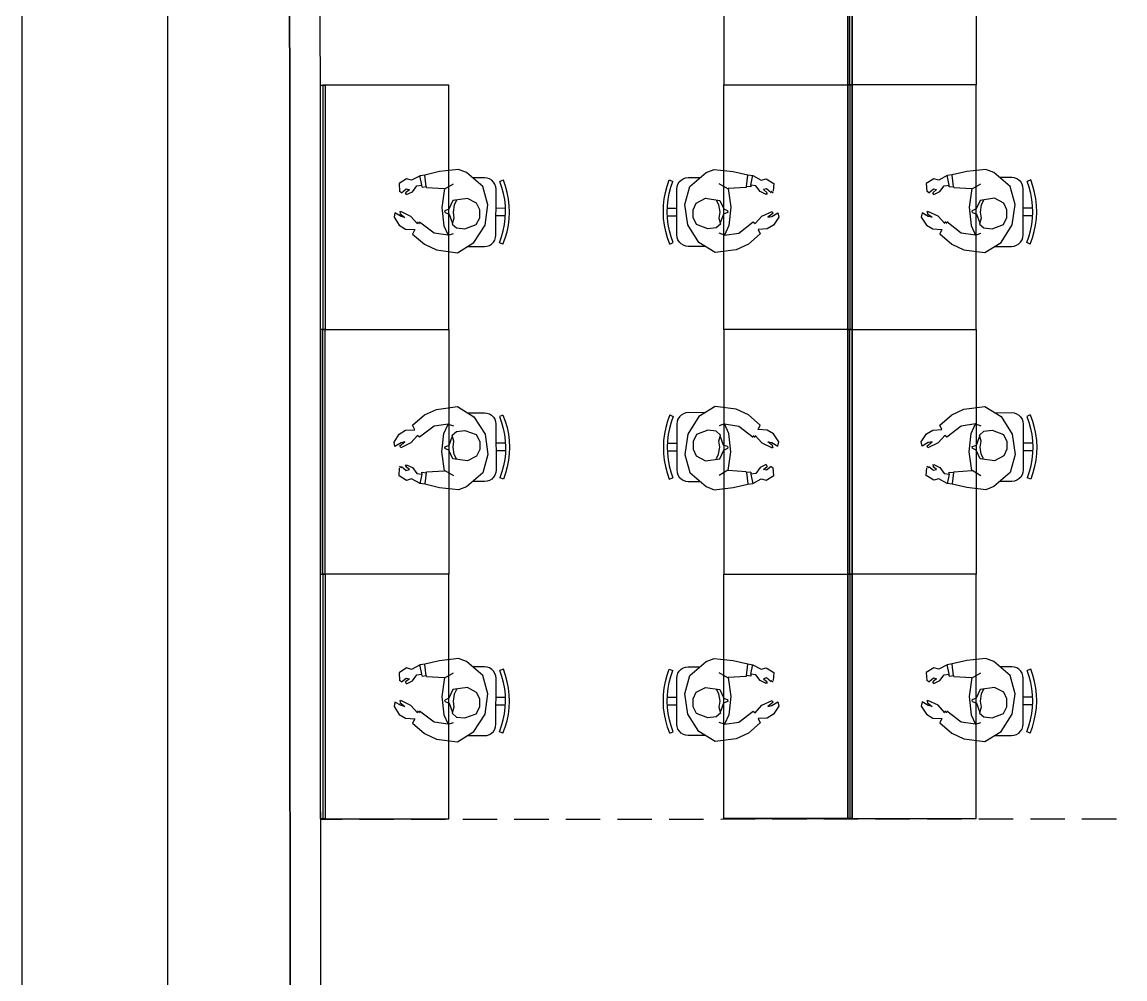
# Model space of a CAD drawing. Extents: x 0 to 23.4, y 0 to 16.5.
# Drawn here: x 0.188 to 2.081, y 8.191 to 9.835 of the extents above; entities that cross this region are included whole.
import ezdxf

# ---------------------------------------------------------------- set-up
doc = ezdxf.new("R2010")
doc.units = 0
doc.layers.get('0').update_dxf_attribs({"linetype": 'CONTINUOUS'})

msp = doc.modelspace()

# ---------------------------------------------------------------- linework, layer by layer
at = {"color": 0}
for points in [[(0.18755, 16.3479), (23.1772, 16.3479), (23.1772, 0.20622), (0.18755, 0.20622), (0.18755, 16.3479)], [(0.43766, 16.0978), (22.9271, 16.0978), (22.9271, 0.45627), (0.43766, 0.45627), (0.43766, 16.0978)], [(1.61263, 9.72657), (1.61263, 10.1465), (1.60476, 10.1465), (1.60476, 9.72657), (1.61263, 9.72657)], [(1.60476, 9.72657), (1.60476, 10.1465), (1.61263, 10.1465), (1.61263, 9.72657), (1.60476, 9.72657)], [(0.70763, 9.72635), (0.70763, 9.30643), (0.69976, 9.30643), (0.69976, 9.72635), (0.70763, 9.72635)], [(1.61263, 9.72657), (1.61263, 9.30664), (1.60476, 9.30664), (1.60476, 9.72657), (1.61263, 9.72657)], [(1.60476, 9.72657), (1.60476, 9.30664), (1.61263, 9.30664), (1.61263, 9.72657), (1.60476, 9.72657)], [(0.70763, 8.8865), (0.70763, 9.30643), (0.69976, 9.30643), (0.69976, 8.8865), (0.70763, 8.8865)], [(1.61263, 8.88672), (1.61263, 9.30664), (1.60476, 9.30664), (1.60476, 8.88672), (1.61263, 8.88672)], [(1.60476, 8.88672), (1.60476, 9.30664), (1.61263, 9.30664), (1.61263, 8.88672), (1.60476, 8.88672)], [(0.70763, 8.8865), (0.70763, 8.46658), (0.69976, 8.46658), (0.69976, 8.8865), (0.70763, 8.8865)], [(1.61263, 8.88672), (1.61263, 8.46674), (1.60476, 8.46674), (1.60476, 8.88672), (1.61263, 8.88672)], [(1.60476, 8.88672), (1.60476, 8.46674), (1.61263, 8.46674), (1.61263, 8.88672), (1.60476, 8.88672)]]:
    msp.add_lwpolyline(points, close=True, dxfattribs=at)
for points in [[(0.43766, 0.45627), (0.43766, 16.0978)], [(0.43766, 0.45627), (0.43766, 16.0978)], [(18.7535, 3.89535), (18.7494, 13.0786), (0.64551, 13.0708), (0.64947, 3.88758), (8.79889, 3.89106)], [(17.0065, 3.89464), (0.64947, 3.88758), (0.64551, 13.0708), (18.7494, 13.0786), (18.7535, 3.89535), (17.2431, 3.89469)], [(18.7013, 3.89535), (18.6972, 13.0263), (0.69781, 13.0186), (0.70171, 3.93983), (8.79883, 3.94336)], [(1.39214, 10.1465), (1.39214, 9.72657)], [(1.60867, 9.72657), (1.60867, 10.1465)], [(1.60867, 9.72657), (1.60867, 10.1465)], [(1.82519, 10.1465), (1.82519, 9.72657)], [(0.64806, 7.12337), (0.64692, 9.83453)], [(0.92019, 9.72635), (0.70372, 9.72635)], [(0.70372, 9.72635), (0.70372, 9.30643)], [(0.92019, 9.30643), (0.92019, 9.72635)], [(1.39214, 9.30664), (1.39214, 9.72657)], [(1.39214, 9.72657), (1.60867, 9.72657)], [(1.39214, 9.72657), (1.60867, 9.72657)], [(1.82519, 9.72657), (1.60867, 9.72657)], [(1.82519, 9.72657), (1.60867, 9.72657)], [(1.60867, 9.72657), (1.60867, 9.30664)], [(1.60867, 9.72657), (1.60867, 9.30664)], [(1.82519, 9.30664), (1.82519, 9.72657)], [(0.93685, 9.58143), (0.90419, 9.57781)], [(0.95052, 9.57617), (0.93685, 9.58143)], [(1.36187, 9.57633), (1.37549, 9.58165)], [(1.37549, 9.58165), (1.40821, 9.57801)], [(1.84185, 9.58165), (1.80919, 9.57801)], [(1.85553, 9.57633), (1.84185, 9.58165)], [(0.84771, 9.56537), (0.83469, 9.55718)], [(0.85617, 9.56287), (0.84771, 9.56537)], [(0.87071, 9.57069), (0.85617, 9.56287)], [(0.87386, 9.55453), (0.87033, 9.57129)], [(0.87896, 9.57194), (0.87071, 9.57069)], [(0.88118, 9.55176), (0.87885, 9.57146)], [(0.90419, 9.57781), (0.87896, 9.57194)], [(0.97841, 9.55219), (0.95052, 9.57617)], [(0.98145, 9.56722), (0.96083, 9.56728)], [(1.00108, 9.54753), (1.0006, 9.55186), (0.99919, 9.55604), (0.99685, 9.55979), (0.99371, 9.56293), (0.99002, 9.56526), (0.98584, 9.56674), (0.98145, 9.56722)], [(1.007, 9.45562), (1.01069, 9.46576), (1.01362, 9.47613), (1.01573, 9.48671), (1.01704, 9.4974), (1.01752, 9.50819), (1.0172, 9.51893), (1.01606, 9.52968), (1.01411, 9.54025), (1.01134, 9.55067), (1.00776, 9.56088)], [(1.01383, 9.56332), (1.00776, 9.56088)], [(1.01307, 9.45313), (1.01698, 9.46376), (1.02002, 9.47461), (1.02224, 9.48568), (1.0236, 9.49685), (1.02409, 9.50814), (1.02376, 9.51942), (1.02252, 9.53065), (1.02045, 9.54178), (1.01758, 9.55268), (1.01383, 9.56332)], [(1.29926, 9.45335), (1.29541, 9.46392), (1.29237, 9.47483), (1.29015, 9.48589), (1.28879, 9.49707), (1.2883, 9.50836), (1.28863, 9.51964), (1.28982, 9.53088), (1.29188, 9.54194), (1.29481, 9.55285), (1.2985, 9.56353)], [(1.30534, 9.45583), (1.30165, 9.46593), (1.29877, 9.47635), (1.29666, 9.48693), (1.29536, 9.49761), (1.29487, 9.50836), (1.29519, 9.51915), (1.29633, 9.52983), (1.29829, 9.54047), (1.30105, 9.55089), (1.30463, 9.56104)], [(1.2985, 9.56353), (1.30463, 9.56104)], [(1.31131, 9.54769), (1.31179, 9.55208), (1.31321, 9.55626), (1.31554, 9.56), (1.31868, 9.5631), (1.32237, 9.56549), (1.32655, 9.56694), (1.33095, 9.56743)], [(1.33095, 9.56743), (1.35156, 9.56749)], [(1.33398, 9.5524), (1.36187, 9.57633)], [(1.40821, 9.57801), (1.43343, 9.57215)], [(1.43115, 9.55197), (1.43354, 9.57167)], [(1.43343, 9.57215), (1.44168, 9.57086)], [(1.43847, 9.55474), (1.44206, 9.5715)], [(1.44168, 9.57086), (1.45622, 9.5631)], [(1.45622, 9.5631), (1.46468, 9.56554)], [(1.46468, 9.56554), (1.47771, 9.5574)], [(1.75271, 9.56554), (1.73969, 9.5574)], [(1.76118, 9.5631), (1.75271, 9.56554)], [(1.77572, 9.57086), (1.76118, 9.5631)], [(1.77886, 9.55474), (1.77528, 9.5715)], [(1.78396, 9.57215), (1.77572, 9.57086)], [(1.78618, 9.55197), (1.78386, 9.57167)], [(1.80919, 9.57801), (1.78396, 9.57215)], [(1.8834, 9.5524), (1.85553, 9.57633)], [(1.88644, 9.56743), (1.86583, 9.56749)], [(1.90608, 9.54769), (1.9056, 9.55208), (1.90414, 9.55626), (1.90181, 9.56), (1.89871, 9.5631), (1.89497, 9.56549), (1.89085, 9.56694), (1.88644, 9.56743)], [(1.912, 9.45583), (1.91569, 9.46593), (1.91863, 9.47635), (1.92074, 9.48693), (1.92204, 9.49761), (1.92253, 9.50836), (1.92219, 9.51915), (1.92106, 9.52983), (1.91906, 9.54047), (1.91629, 9.55089), (1.91276, 9.56104)], [(1.91883, 9.56353), (1.91276, 9.56104)], [(1.91808, 9.45335), (1.92193, 9.46392), (1.92503, 9.47483), (1.92719, 9.48589), (1.9286, 9.49707), (1.9291, 9.50836), (1.92871, 9.51964), (1.92751, 9.53088), (1.92546, 9.54194), (1.92258, 9.55285), (1.91883, 9.56353)], [(0.83469, 9.55718), (0.83529, 9.54378)], [(0.83898, 9.54135), (0.83529, 9.54378)], [(0.83898, 9.54135), (0.8469, 9.54801)], [(0.85243, 9.54671), (0.84586, 9.54135)], [(0.84733, 9.53836), (0.84586, 9.54135)], [(0.8469, 9.54801), (0.85243, 9.54671)], [(0.84733, 9.53836), (0.85802, 9.54335)], [(0.85802, 9.54335), (0.86513, 9.55339)], [(0.86513, 9.55339), (0.87386, 9.55453)], [(0.87419, 9.55126), (0.87386, 9.55453)], [(0.87419, 9.55126), (0.88184, 9.55219)], [(0.882, 9.55057), (0.88184, 9.55219)], [(0.882, 9.55057), (0.91287, 9.54872)], [(0.91287, 9.54872), (0.90804, 9.51639)], [(0.91325, 9.54813), (0.92811, 9.55681)], [(0.98714, 9.52094), (0.97841, 9.55219)], [(1.00092, 9.46875), (1.00108, 9.54753)], [(1.31147, 9.46897), (1.31131, 9.54769)], [(1.32525, 9.52115), (1.33398, 9.5524)], [(1.39914, 9.54829), (1.38428, 9.55701)], [(1.43039, 9.55072), (1.39953, 9.54893)], [(1.39953, 9.54893), (1.40429, 9.5166)], [(1.43039, 9.55236), (1.43056, 9.55072)], [(1.43821, 9.55149), (1.43056, 9.55236)], [(1.43821, 9.55474), (1.43847, 9.55149)], [(1.44726, 9.5536), (1.43847, 9.55474)], [(1.45437, 9.54351), (1.44726, 9.5536)], [(1.46506, 9.53857), (1.45437, 9.54351)], [(1.4655, 9.54824), (1.45996, 9.54693)], [(1.45996, 9.54693), (1.46647, 9.54156)], [(1.46506, 9.54156), (1.46647, 9.53857)], [(1.47342, 9.54156), (1.4655, 9.54824)], [(1.47342, 9.544), (1.47706, 9.54156)], [(1.47771, 9.5574), (1.47706, 9.544)], [(1.73969, 9.5574), (1.74029, 9.544)], [(1.74397, 9.54156), (1.74029, 9.544)], [(1.74397, 9.54156), (1.7519, 9.54824)], [(1.75743, 9.54693), (1.75088, 9.54156)], [(1.75233, 9.53857), (1.75088, 9.54156)], [(1.7519, 9.54824), (1.75743, 9.54693)], [(1.75233, 9.53857), (1.76303, 9.54351)], [(1.76303, 9.54351), (1.77012, 9.5536)], [(1.77012, 9.5536), (1.77886, 9.55474)], [(1.77919, 9.55149), (1.77886, 9.55474)], [(1.77919, 9.55149), (1.78683, 9.55236)], [(1.78694, 9.55072), (1.78683, 9.55236)], [(1.78694, 9.55072), (1.81787, 9.54893)], [(1.81787, 9.54893), (1.81304, 9.5166)], [(1.81825, 9.54829), (1.83306, 9.55701)], [(1.89214, 9.52115), (1.8834, 9.5524)], [(1.90593, 9.46897), (1.90608, 9.54769)], [(0.92714, 9.52815), (0.92036, 9.51351)], [(0.95199, 9.53174), (0.92714, 9.52815)], [(0.93311, 9.5281), (0.92909, 9.52051)], [(0.9675, 9.52344), (0.95199, 9.53174)], [(0.97314, 9.51204), (0.9675, 9.52344)], [(1.33925, 9.51221), (1.34489, 9.52365)], [(1.34489, 9.52365), (1.36041, 9.53196)], [(1.36041, 9.53196), (1.3852, 9.52838)], [(1.37929, 9.52832), (1.38325, 9.52072)], [(1.3852, 9.52838), (1.39204, 9.51372)], [(1.83214, 9.52838), (1.82536, 9.51372)], [(1.85699, 9.53196), (1.83214, 9.52838)], [(1.83811, 9.52832), (1.8341, 9.52072)], [(1.8725, 9.52365), (1.85699, 9.53196)], [(1.87815, 9.51221), (1.8725, 9.52365)], [(0.82731, 9.50689), (0.82612, 9.4994)], [(0.83811, 9.50065), (0.82731, 9.50689)], [(0.83746, 9.50592), (0.8361, 9.50933)], [(0.8361, 9.50592), (0.84467, 9.49914)], [(0.85514, 9.50097), (0.83746, 9.50933)], [(0.90804, 9.51639), (0.9114, 9.48481)], [(0.92036, 9.51351), (0.91336, 9.51031)], [(0.91374, 9.50749), (0.91336, 9.51031)], [(0.91374, 9.50749), (0.92074, 9.50483)], [(0.92074, 9.50483), (0.92584, 9.49056)], [(0.92909, 9.52051), (0.92735, 9.50819)], [(0.92735, 9.50819), (0.92871, 9.49799)], [(0.97314, 9.49858), (0.97314, 9.51204)], [(0.98226, 9.486), (0.98714, 9.52094)], [(1.01752, 9.51471), (1.00103, 9.51476)], [(1.29481, 9.51492), (1.31136, 9.51497)], [(1.33013, 9.48617), (1.32525, 9.52115)], [(1.33925, 9.49875), (1.33925, 9.51221)], [(1.38325, 9.52072), (1.38498, 9.50842)], [(1.38498, 9.50842), (1.38368, 9.49815)], [(1.39165, 9.50499), (1.38656, 9.49078)], [(1.39865, 9.50771), (1.39165, 9.50499)], [(1.39204, 9.51372), (1.39903, 9.51053)], [(1.39865, 9.51053), (1.39903, 9.50771)], [(1.40429, 9.5166), (1.40099, 9.48503)], [(1.45725, 9.50119), (1.47493, 9.5095)], [(1.47624, 9.50608), (1.46767, 9.49935)], [(1.47428, 9.50087), (1.48508, 9.50706)], [(1.47493, 9.5095), (1.47624, 9.50608)], [(1.48508, 9.50706), (1.48628, 9.49957)], [(1.73232, 9.50706), (1.73112, 9.49957)], [(1.74311, 9.50087), (1.73232, 9.50706)], [(1.7424, 9.50608), (1.7411, 9.5095)], [(1.7411, 9.50608), (1.74968, 9.49935)], [(1.76014, 9.50119), (1.7424, 9.5095)], [(1.81304, 9.5166), (1.8164, 9.48503)], [(1.82536, 9.51372), (1.81836, 9.51053)], [(1.81868, 9.50771), (1.81836, 9.51053)], [(1.81868, 9.50771), (1.82574, 9.50499)], [(1.82574, 9.50499), (1.83083, 9.49078)], [(1.8341, 9.52072), (1.83236, 9.50842)], [(1.83236, 9.50842), (1.83365, 9.49815)], [(1.8781, 9.49875), (1.87815, 9.51221)], [(1.88726, 9.48617), (1.89214, 9.52115)], [(1.92253, 9.51492), (1.90603, 9.51497)], [(0.82612, 9.4994), (0.83507, 9.48557)], [(0.83507, 9.48557), (0.84586, 9.47922)], [(0.84467, 9.49914), (0.83811, 9.50065)], [(0.86654, 9.48822), (0.85514, 9.50097)], [(0.8699, 9.48822), (0.86654, 9.49121)], [(0.89469, 9.47222), (0.8699, 9.49121)], [(0.9114, 9.48481), (0.91911, 9.46864)], [(0.92871, 9.49799), (0.926, 9.48757)], [(0.926, 9.48757), (0.93321, 9.48107)], [(0.94775, 9.47949), (0.96691, 9.48671)], [(0.96316, 9.456), (0.98226, 9.486)], [(0.96691, 9.48671), (0.97314, 9.49858)], [(1.01752, 9.50163), (1.00098, 9.50163)], [(1.29487, 9.50179), (1.31136, 9.50185)], [(1.34923, 9.45622), (1.33013, 9.48617)], [(1.34549, 9.48687), (1.33925, 9.49875)], [(1.36464, 9.47971), (1.34549, 9.48687)], [(1.38639, 9.48774), (1.37918, 9.48128)], [(1.38368, 9.49815), (1.38639, 9.48774)], [(1.40099, 9.48503), (1.39328, 9.46881)], [(1.41769, 9.47239), (1.44249, 9.49143)], [(1.44249, 9.49143), (1.44586, 9.48844)], [(1.44586, 9.48844), (1.45725, 9.50119)], [(1.47732, 9.48579), (1.46653, 9.47944)], [(1.46767, 9.49935), (1.47428, 9.50087)], [(1.48628, 9.49957), (1.47732, 9.48579)], [(1.73112, 9.49957), (1.74007, 9.48579)], [(1.74007, 9.48579), (1.75088, 9.47944)], [(1.74968, 9.49935), (1.74311, 9.50087)], [(1.77154, 9.48844), (1.76014, 9.50119)], [(1.77485, 9.48844), (1.77154, 9.49143)], [(1.79969, 9.47239), (1.77485, 9.49143)], [(1.8164, 9.48503), (1.82406, 9.46881)], [(1.83365, 9.49815), (1.831, 9.48774)], [(1.831, 9.48774), (1.83822, 9.48128)], [(1.85275, 9.47971), (1.8719, 9.48687)], [(1.86817, 9.45622), (1.88726, 9.48617)], [(1.8719, 9.48687), (1.8781, 9.49875)], [(1.92253, 9.50179), (1.90597, 9.50185)], [(0.84586, 9.47922), (0.8616, 9.47825)], [(0.8616, 9.47825), (0.85769, 9.47065)], [(0.85769, 9.47065), (0.8782, 9.45296)], [(0.91911, 9.46864), (0.89469, 9.47222)], [(0.91911, 9.46864), (0.92833, 9.47174)], [(0.93321, 9.48107), (0.94775, 9.47949)], [(0.98123, 9.44911), (0.98557, 9.4496), (0.98975, 9.45107), (0.99349, 9.4534), (0.99664, 9.45649), (0.99897, 9.46024), (1.00043, 9.46442), (1.00092, 9.46875)], [(1.33116, 9.44933), (1.32677, 9.44982), (1.32265, 9.45128), (1.3189, 9.45361), (1.31576, 9.45671), (1.31342, 9.46044), (1.31196, 9.46463), (1.31147, 9.46897)], [(1.37918, 9.48128), (1.36464, 9.47971)], [(1.39328, 9.46881), (1.38406, 9.47194)], [(1.39328, 9.46881), (1.41769, 9.47239)], [(1.45469, 9.47086), (1.43419, 9.45318)], [(1.46653, 9.47944), (1.45079, 9.47846)], [(1.45079, 9.47846), (1.45469, 9.47086)], [(1.75088, 9.47944), (1.76654, 9.47846)], [(1.76654, 9.47846), (1.76269, 9.47086)], [(1.76269, 9.47086), (1.78321, 9.45318)], [(1.82406, 9.46881), (1.79969, 9.47239)], [(1.82406, 9.46881), (1.83333, 9.47194)], [(1.83822, 9.48128), (1.85275, 9.47971)], [(1.88618, 9.44933), (1.89057, 9.44982), (1.89475, 9.45128), (1.89849, 9.45361), (1.90158, 9.45671), (1.90397, 9.46044), (1.90543, 9.46463), (1.90593, 9.46897)], [(0.8782, 9.45296), (0.89904, 9.44331)], [(0.93522, 9.43858), (0.96316, 9.456)], [(0.95226, 9.44922), (0.98123, 9.44911)], [(1.01307, 9.45313), (1.007, 9.45562)], [(1.29926, 9.45335), (1.30534, 9.45583)], [(1.36013, 9.44937), (1.33116, 9.44933)], [(1.37712, 9.43881), (1.34923, 9.45622)], [(1.43419, 9.45318), (1.41331, 9.44353)], [(1.78321, 9.45318), (1.80404, 9.44353)], [(1.84022, 9.43881), (1.86817, 9.45622)], [(1.85721, 9.44937), (1.88618, 9.44933)], [(1.91808, 9.45335), (1.912, 9.45583)], [(0.89904, 9.44331), (0.93522, 9.43858)], [(1.41331, 9.44353), (1.37712, 9.43881)], [(1.80404, 9.44353), (1.84022, 9.43881)], [(0.70372, 8.8865), (0.70372, 9.30643)], [(0.70372, 9.30643), (0.92019, 9.30643)], [(0.70763, 9.30643), (0.70372, 9.30643)], [(0.70372, 9.30643), (0.92019, 9.30643)], [(0.70763, 9.30643), (0.70372, 9.30643)], [(0.92019, 9.30643), (0.92019, 8.8865)], [(1.39214, 9.30664), (1.39214, 8.88672)], [(1.60867, 9.30664), (1.39214, 9.30664)], [(1.60867, 9.30664), (1.39214, 9.30664)], [(1.60476, 9.30664), (1.60867, 9.30664)], [(1.60476, 9.30664), (1.60867, 9.30664)], [(1.60867, 8.88672), (1.60867, 9.30664)], [(1.60867, 9.30664), (1.82519, 9.30664)], [(1.61263, 9.30664), (1.60867, 9.30664)], [(1.60867, 9.30664), (1.82519, 9.30664)], [(1.61263, 9.30664), (1.60867, 9.30664)], [(1.60867, 8.88672), (1.60867, 9.30664)], [(1.82519, 9.30664), (1.82519, 8.88672)], [(0.8782, 9.15989), (0.89904, 9.16954)], [(0.89904, 9.16954), (0.93522, 9.17426)], [(0.93522, 9.17426), (0.96316, 9.15679)], [(0.95226, 9.16363), (0.98123, 9.16368)], [(0.98123, 9.16368), (0.98557, 9.16319), (0.98975, 9.16178), (0.99349, 9.15944), (0.99664, 9.15631), (0.99897, 9.15261), (1.00043, 9.14844), (1.00092, 9.14404)], [(1.33116, 9.1639), (1.32677, 9.16342), (1.32265, 9.16194), (1.3189, 9.15961), (1.31576, 9.15653), (1.31342, 9.15278), (1.31196, 9.14865), (1.31147, 9.14426)], [(1.36013, 9.16385), (1.33116, 9.1639)], [(1.37712, 9.17443), (1.34923, 9.15701)], [(1.41331, 9.16976), (1.37712, 9.17443)], [(1.43419, 9.16004), (1.41331, 9.16976)], [(1.78321, 9.16004), (1.80404, 9.16976)], [(1.80404, 9.16976), (1.84022, 9.17443)], [(1.84022, 9.17443), (1.86817, 9.15701)], [(1.85721, 9.16385), (1.88618, 9.1639)], [(1.88618, 9.1639), (1.89057, 9.16342), (1.89475, 9.16194), (1.89849, 9.15961), (1.90158, 9.15653), (1.90397, 9.15278), (1.90543, 9.14865), (1.90593, 9.14426)], [(0.85769, 9.14219), (0.8782, 9.15989)], [(0.91911, 9.14421), (0.89469, 9.14063)], [(0.9114, 9.12804), (0.91911, 9.14421)], [(0.91911, 9.14421), (0.92833, 9.14106)], [(0.96316, 9.15679), (0.98226, 9.12685)], [(1.00092, 9.14404), (1.00108, 9.06532)], [(1.01307, 9.15967), (1.007, 9.15722)], [(1.007, 9.15722), (1.01069, 9.14708), (1.01362, 9.13672), (1.01573, 9.12614), (1.01704, 9.11546), (1.01752, 9.10465), (1.0172, 9.09392), (1.01606, 9.08317), (1.01411, 9.0726), (1.01134, 9.06218), (1.00776, 9.05197)], [(1.01307, 9.15967), (1.01698, 9.14908), (1.02002, 9.13824), (1.02224, 9.12717), (1.0236, 9.11594), (1.02409, 9.10465), (1.02376, 9.09343), (1.02252, 9.08219), (1.02045, 9.07107), (1.01758, 9.06017), (1.01383, 9.04953)], [(1.29926, 9.15989), (1.29541, 9.14931), (1.29237, 9.1384), (1.29015, 9.12733), (1.28879, 9.11615), (1.2883, 9.10488), (1.28863, 9.09358), (1.28982, 9.08236), (1.29188, 9.07129), (1.29481, 9.06039), (1.2985, 9.04969)], [(1.30534, 9.15739), (1.30165, 9.14729), (1.29877, 9.13687), (1.29666, 9.12636), (1.29536, 9.11561), (1.29487, 9.10488), (1.29519, 9.09407), (1.29633, 9.08339), (1.29829, 9.07275), (1.30105, 9.06233), (1.30463, 9.05219)], [(1.29926, 9.15989), (1.30534, 9.15739)], [(1.31147, 9.14426), (1.31131, 9.06554)], [(1.34923, 9.15701), (1.33013, 9.12706)], [(1.39328, 9.14442), (1.38406, 9.14128)], [(1.39328, 9.14442), (1.41769, 9.14085)], [(1.40099, 9.12819), (1.39328, 9.14442)], [(1.45469, 9.14242), (1.43419, 9.16004)], [(1.76269, 9.14242), (1.78321, 9.16004)], [(1.82406, 9.14442), (1.79969, 9.14085)], [(1.8164, 9.12819), (1.82406, 9.14442)], [(1.82406, 9.14442), (1.83333, 9.14128)], [(1.86817, 9.15701), (1.88726, 9.12706)], [(1.90593, 9.14426), (1.90608, 9.06554)], [(1.91808, 9.15989), (1.912, 9.15739)], [(1.912, 9.15739), (1.91569, 9.14729), (1.91863, 9.13687), (1.92074, 9.12636), (1.92204, 9.11561), (1.92253, 9.10488), (1.92219, 9.09407), (1.92106, 9.08339), (1.91906, 9.07275), (1.91629, 9.06233), (1.91276, 9.05219)], [(1.91808, 9.15989), (1.92193, 9.14931), (1.92503, 9.1384), (1.92719, 9.12733), (1.9286, 9.11615), (1.9291, 9.10488), (1.92871, 9.09358), (1.92751, 9.08236), (1.92546, 9.07129), (1.92258, 9.06039), (1.91883, 9.04969)], [(0.82612, 9.11344), (0.83507, 9.12722)], [(0.83507, 9.12722), (0.84586, 9.13362)], [(0.84586, 9.13362), (0.8616, 9.1346)], [(0.8616, 9.1346), (0.85769, 9.14219)], [(0.89469, 9.14063), (0.8699, 9.12164)], [(0.90804, 9.09646), (0.9114, 9.12804)], [(0.926, 9.12528), (0.93321, 9.13172)], [(0.92871, 9.11486), (0.926, 9.12528)], [(0.93321, 9.13172), (0.94775, 9.13336)], [(0.94775, 9.13336), (0.96691, 9.12614)], [(0.96691, 9.12614), (0.97314, 9.11426)], [(0.98226, 9.12685), (0.98714, 9.09185)], [(1.33013, 9.12706), (1.32525, 9.09207)], [(1.34549, 9.12636), (1.33925, 9.11447)], [(1.36464, 9.13357), (1.34549, 9.12636)], [(1.37918, 9.13194), (1.36464, 9.13357)], [(1.38639, 9.12549), (1.37918, 9.13194)], [(1.38368, 9.11507), (1.38639, 9.12549)], [(1.40429, 9.09668), (1.40099, 9.12819)], [(1.41769, 9.14085), (1.44249, 9.12185)], [(1.44249, 9.12478), (1.44586, 9.12185)], [(1.44586, 9.12478), (1.45725, 9.11208)], [(1.45079, 9.13476), (1.45469, 9.14242)], [(1.46653, 9.13385), (1.45079, 9.13476)], [(1.47732, 9.12744), (1.46653, 9.13385)], [(1.48628, 9.11367), (1.47732, 9.12744)], [(1.73112, 9.11367), (1.74007, 9.12744)], [(1.74007, 9.12744), (1.75088, 9.13385)], [(1.75088, 9.13385), (1.76654, 9.13476)], [(1.77154, 9.12478), (1.76014, 9.11208)], [(1.76654, 9.13476), (1.76269, 9.14242)], [(1.77485, 9.12185), (1.77154, 9.12478)], [(1.79969, 9.14085), (1.77485, 9.12185)], [(1.81304, 9.09668), (1.8164, 9.12819)], [(1.831, 9.12549), (1.83822, 9.13194)], [(1.83365, 9.11507), (1.831, 9.12549)], [(1.83822, 9.13194), (1.85275, 9.13357)], [(1.85275, 9.13357), (1.8719, 9.12636)], [(1.8719, 9.12636), (1.8781, 9.11447)], [(1.88726, 9.12706), (1.89214, 9.09207)], [(0.82731, 9.10596), (0.82612, 9.11344)], [(0.83811, 9.11219), (0.82731, 9.10596)], [(0.8361, 9.10693), (0.84467, 9.11367)], [(0.83746, 9.10351), (0.8361, 9.10693)], [(0.85514, 9.11187), (0.83746, 9.10351)], [(0.84467, 9.11367), (0.83811, 9.11219)], [(0.86654, 9.12457), (0.85514, 9.11187)], [(0.8699, 9.12164), (0.86654, 9.12457)], [(0.91374, 9.10536), (0.92074, 9.10801)], [(0.92074, 9.10801), (0.92584, 9.12224)], [(0.92735, 9.1046), (0.92871, 9.11486)], [(0.97314, 9.11426), (0.97314, 9.10081)], [(1.01752, 9.11122), (1.00098, 9.11122)], [(1.29487, 9.11143), (1.31136, 9.11139)], [(1.33925, 9.11447), (1.33925, 9.10101)], [(1.38498, 9.10482), (1.38368, 9.11507)], [(1.39165, 9.10824), (1.38656, 9.12244)], [(1.39865, 9.10558), (1.39165, 9.10824)], [(1.45725, 9.11208), (1.47493, 9.10374)], [(1.46767, 9.11387), (1.47428, 9.11236)], [(1.47624, 9.10715), (1.46767, 9.11387)], [(1.47428, 9.11236), (1.48508, 9.10618)], [(1.47493, 9.10715), (1.47624, 9.10374)], [(1.48508, 9.10618), (1.48628, 9.11367)], [(1.73232, 9.10618), (1.73112, 9.11367)], [(1.74311, 9.11236), (1.73232, 9.10618)], [(1.7411, 9.10715), (1.74968, 9.11387)], [(1.7424, 9.10374), (1.7411, 9.10715)], [(1.76014, 9.11208), (1.7424, 9.10374)], [(1.74968, 9.11387), (1.74311, 9.11236)], [(1.81868, 9.10558), (1.82574, 9.10824)], [(1.82574, 9.10824), (1.83083, 9.12244)], [(1.83236, 9.10482), (1.83365, 9.11507)], [(1.8781, 9.11447), (1.87815, 9.10101)], [(1.92253, 9.11143), (1.90597, 9.11139)], [(0.91287, 9.06413), (0.90804, 9.09646)], [(0.91374, 9.10249), (0.91336, 9.10536)], [(0.92036, 9.09928), (0.91336, 9.10249)], [(0.92714, 9.08469), (0.92036, 9.09928)], [(0.92909, 9.09229), (0.92735, 9.1046)], [(0.93311, 9.08475), (0.92909, 9.09229)], [(0.9675, 9.08942), (0.95199, 9.08111)], [(0.97314, 9.10081), (0.9675, 9.08942)], [(0.98714, 9.09185), (0.97841, 9.06065)], [(1.01752, 9.0981), (1.00103, 9.0981)], [(1.29481, 9.09831), (1.31136, 9.09825)], [(1.32525, 9.09207), (1.33398, 9.06088)], [(1.33925, 9.10101), (1.34489, 9.08963)], [(1.34489, 9.08963), (1.36041, 9.08128)], [(1.37929, 9.0849), (1.38325, 9.0925)], [(1.38325, 9.0925), (1.38498, 9.10482)], [(1.3852, 9.08485), (1.39204, 9.0995)], [(1.39204, 9.0995), (1.39903, 9.10271)], [(1.39865, 9.10558), (1.39903, 9.10271)], [(1.39953, 9.06429), (1.40429, 9.09668)], [(1.81787, 9.06429), (1.81304, 9.09668)], [(1.81868, 9.10271), (1.81836, 9.10558)], [(1.82536, 9.0995), (1.81836, 9.10271)], [(1.83214, 9.08485), (1.82536, 9.0995)], [(1.8341, 9.0925), (1.83236, 9.10482)], [(1.83811, 9.0849), (1.8341, 9.0925)], [(1.8725, 9.08963), (1.85699, 9.08128)], [(1.87815, 9.10101), (1.8725, 9.08963)], [(1.89214, 9.09207), (1.8834, 9.06088)], [(1.92253, 9.09831), (1.90603, 9.09825)], [(0.83469, 9.05561), (0.83529, 9.06907)], [(0.83898, 9.06907), (0.83529, 9.0715)], [(0.83898, 9.0715), (0.8469, 9.06483)], [(0.84733, 9.0715), (0.84586, 9.07449)], [(0.85243, 9.06608), (0.84586, 9.0715)], [(0.84733, 9.07449), (0.85802, 9.0695)], [(0.85802, 9.0695), (0.86513, 9.05946)], [(0.95199, 9.08111), (0.92714, 9.08469)], [(1.36041, 9.08128), (1.3852, 9.08485)], [(1.45437, 9.06972), (1.44726, 9.05968)], [(1.46506, 9.07465), (1.45437, 9.06972)], [(1.45996, 9.06629), (1.46647, 9.07167)], [(1.46506, 9.07465), (1.46647, 9.07167)], [(1.47342, 9.07167), (1.4655, 9.065)], [(1.47342, 9.07167), (1.47706, 9.06922)], [(1.47771, 9.05583), (1.47706, 9.06922)], [(1.73969, 9.05583), (1.74029, 9.06922)], [(1.74397, 9.06922), (1.74029, 9.07167)], [(1.74397, 9.07167), (1.7519, 9.065)], [(1.75233, 9.07167), (1.75088, 9.07465)], [(1.75743, 9.06629), (1.75088, 9.07167)], [(1.75233, 9.07465), (1.76303, 9.06972)], [(1.76303, 9.06972), (1.77012, 9.05968)], [(1.85699, 9.08128), (1.83214, 9.08485)], [(0.84771, 9.04747), (0.83469, 9.05561)], [(0.8469, 9.06483), (0.85243, 9.06608)], [(0.85617, 9.04997), (0.84771, 9.04747)], [(0.87071, 9.04215), (0.85617, 9.04997)], [(0.86513, 9.05946), (0.87386, 9.05826)], [(0.87386, 9.05826), (0.87033, 9.04156)], [(0.87419, 9.05826), (0.87386, 9.06158)], [(0.87419, 9.06158), (0.88184, 9.06065)], [(0.88118, 9.06104), (0.87885, 9.04139)], [(0.882, 9.06065), (0.88184, 9.06228)], [(0.882, 9.06228), (0.91287, 9.06413)], [(0.91325, 9.06472), (0.92811, 9.05604)], [(0.97841, 9.06065), (0.95052, 9.03668)], [(1.00108, 9.06532), (1.0006, 9.06093), (0.99919, 9.05681), (0.99685, 9.05306), (0.99371, 9.04992), (0.99002, 9.04758), (0.98584, 9.04611), (0.98145, 9.04557)], [(1.01383, 9.04953), (1.00776, 9.05197)], [(1.2985, 9.04969), (1.30463, 9.05219)], [(1.31131, 9.06554), (1.31179, 9.06114), (1.31321, 9.05697), (1.31554, 9.05322), (1.31868, 9.05013), (1.32237, 9.04775), (1.32655, 9.04628), (1.33095, 9.04579)], [(1.33398, 9.06088), (1.36187, 9.03689)], [(1.39914, 9.06494), (1.38428, 9.05621)], [(1.43039, 9.0625), (1.39953, 9.06429)], [(1.43039, 9.0625), (1.43056, 9.06088)], [(1.43821, 9.06174), (1.43056, 9.06088)], [(1.43115, 9.06125), (1.43354, 9.04161)], [(1.43821, 9.06174), (1.43847, 9.05849)], [(1.44726, 9.05968), (1.43847, 9.05849)], [(1.43847, 9.05849), (1.44206, 9.04172)], [(1.44168, 9.04238), (1.45622, 9.05018)], [(1.45622, 9.05018), (1.46468, 9.04769)], [(1.4655, 9.065), (1.45996, 9.06629)], [(1.46468, 9.04769), (1.47771, 9.05583)], [(1.75271, 9.04769), (1.73969, 9.05583)], [(1.7519, 9.065), (1.75743, 9.06629)], [(1.76118, 9.05018), (1.75271, 9.04769)], [(1.77572, 9.04238), (1.76118, 9.05018)], [(1.77012, 9.05968), (1.77886, 9.05849)], [(1.77886, 9.05849), (1.77528, 9.04172)], [(1.77919, 9.05849), (1.77886, 9.06174)], [(1.77919, 9.06174), (1.78683, 9.06088)], [(1.78618, 9.06125), (1.78386, 9.04161)], [(1.78694, 9.06088), (1.78683, 9.0625)], [(1.78694, 9.0625), (1.81787, 9.06429)], [(1.81825, 9.06494), (1.83306, 9.05621)], [(1.8834, 9.06088), (1.85553, 9.03689)], [(1.90608, 9.06554), (1.9056, 9.06114), (1.90414, 9.05697), (1.90181, 9.05322), (1.89871, 9.05013), (1.89497, 9.04775), (1.89085, 9.04628), (1.88644, 9.04579)], [(1.91883, 9.04969), (1.91276, 9.05219)], [(0.87896, 9.0409), (0.87071, 9.04215)], [(0.90419, 9.035), (0.87896, 9.0409)], [(0.93685, 9.03142), (0.90419, 9.035)], [(0.95052, 9.03668), (0.93685, 9.03142)], [(0.98145, 9.04557), (0.96083, 9.04557)], [(1.33095, 9.04579), (1.35156, 9.04574)], [(1.36187, 9.03689), (1.37549, 9.03162)], [(1.37549, 9.03162), (1.40821, 9.03521)], [(1.40821, 9.03521), (1.43343, 9.04107)], [(1.43343, 9.04107), (1.44168, 9.04238)], [(1.78396, 9.04107), (1.77572, 9.04238)], [(1.80919, 9.03521), (1.78396, 9.04107)], [(1.84185, 9.03162), (1.80919, 9.03521)], [(1.85553, 9.03689), (1.84185, 9.03162)], [(1.88644, 9.04579), (1.86583, 9.04574)], [(0.92019, 8.8865), (0.70372, 8.8865)], [(0.92019, 8.8865), (0.70372, 8.8865)], [(0.70372, 8.8865), (0.70372, 8.46658)], [(0.92019, 8.46658), (0.92019, 8.8865)], [(1.39214, 8.88672), (1.60867, 8.88672)], [(1.39214, 8.46674), (1.39214, 8.88672)], [(1.39214, 8.88672), (1.60867, 8.88672)], [(1.82519, 8.88672), (1.60867, 8.88672)], [(1.82519, 8.88672), (1.60867, 8.88672)], [(1.60867, 8.88672), (1.60867, 8.46674)], [(1.60867, 8.88672), (1.60867, 8.46674)], [(1.82519, 8.46674), (1.82519, 8.88672)], [(0.87071, 8.73085), (0.85617, 8.72304)], [(0.87386, 8.71468), (0.87033, 8.73144)], [(0.87896, 8.7321), (0.87071, 8.73085)], [(0.88118, 8.71192), (0.87885, 8.73161)], [(0.90419, 8.73796), (0.87896, 8.7321)], [(0.93685, 8.7416), (0.90419, 8.73796)], [(0.95052, 8.73633), (0.93685, 8.7416)], [(0.97841, 8.71235), (0.95052, 8.73633)], [(0.98145, 8.72737), (0.96083, 8.72743)], [(1.00108, 8.70768), (1.0006, 8.71203), (0.99919, 8.71619), (0.99685, 8.71994), (0.99371, 8.7231), (0.99002, 8.72542), (0.98584, 8.72689), (0.98145, 8.72737)], [(1.31131, 8.70785), (1.31179, 8.71224), (1.31321, 8.71642), (1.31554, 8.72017), (1.31868, 8.72325), (1.32237, 8.72564), (1.32655, 8.72711), (1.33095, 8.7276)], [(1.33095, 8.7276), (1.35156, 8.72765)], [(1.33398, 8.71257), (1.36187, 8.73649)], [(1.36187, 8.73649), (1.37549, 8.74175)], [(1.37549, 8.74175), (1.40821, 8.73817)], [(1.40821, 8.73817), (1.43343, 8.73232)], [(1.43115, 8.71213), (1.43354, 8.73182)], [(1.43343, 8.73232), (1.44168, 8.73101)], [(1.43847, 8.7149), (1.44206, 8.73167)], [(1.44168, 8.73101), (1.45622, 8.72325)], [(1.77572, 8.73101), (1.76118, 8.72325)], [(1.77886, 8.7149), (1.77528, 8.73167)], [(1.78396, 8.73232), (1.77572, 8.73101)], [(1.78618, 8.71213), (1.78386, 8.73182)], [(1.80919, 8.73817), (1.78396, 8.73232)], [(1.84185, 8.74175), (1.80919, 8.73817)], [(1.85553, 8.73649), (1.84185, 8.74175)], [(1.8834, 8.71257), (1.85553, 8.73649)], [(1.88644, 8.7276), (1.86583, 8.72765)], [(1.90608, 8.70785), (1.9056, 8.71224), (1.90414, 8.71642), (1.90181, 8.72017), (1.89871, 8.72325), (1.89497, 8.72564), (1.89085, 8.72711), (1.88644, 8.7276)], [(0.84771, 8.72547), (0.83469, 8.71733)], [(0.83469, 8.71733), (0.83529, 8.70394)], [(0.83898, 8.7015), (0.8469, 8.70817)], [(0.8469, 8.70817), (0.85243, 8.70688)], [(0.85617, 8.72304), (0.84771, 8.72547)], [(0.85802, 8.70344), (0.86513, 8.71354)], [(0.86513, 8.71354), (0.87386, 8.71468)], [(0.87419, 8.71143), (0.87386, 8.71468)], [(0.87419, 8.71143), (0.88184, 8.71235)], [(0.882, 8.71072), (0.88184, 8.71235)], [(0.882, 8.71072), (0.91287, 8.70888)], [(0.91287, 8.70888), (0.90804, 8.67654)], [(0.91325, 8.70828), (0.92811, 8.71696)], [(0.98714, 8.6811), (0.97841, 8.71235)], [(1.007, 8.61578), (1.01069, 8.62592), (1.01362, 8.63629), (1.01573, 8.64686), (1.01704, 8.65756), (1.01752, 8.66829), (1.0172, 8.6791), (1.01606, 8.68983), (1.01411, 8.70042), (1.01134, 8.71083), (1.00776, 8.72103)], [(1.01383, 8.72347), (1.00776, 8.72103)], [(1.01307, 8.61328), (1.01698, 8.62392), (1.02002, 8.63476), (1.02224, 8.64583), (1.0236, 8.65701), (1.02409, 8.66829), (1.02376, 8.67958), (1.02252, 8.69081), (1.02045, 8.70187), (1.01758, 8.71278), (1.01383, 8.72347)], [(1.29926, 8.6135), (1.29541, 8.62408), (1.29237, 8.63499), (1.29015, 8.64606), (1.28879, 8.65722), (1.2883, 8.66851), (1.28863, 8.67979), (1.28982, 8.69103), (1.29188, 8.7021), (1.29481, 8.713), (1.2985, 8.72368)], [(1.30534, 8.616), (1.30165, 8.62608), (1.29877, 8.6365), (1.29666, 8.64703), (1.29536, 8.65776), (1.29487, 8.66851), (1.29519, 8.67931), (1.29633, 8.69), (1.29829, 8.70063), (1.30105, 8.71104), (1.30463, 8.72119)], [(1.2985, 8.72368), (1.30463, 8.72119)], [(1.32525, 8.68132), (1.33398, 8.71257)], [(1.39914, 8.70844), (1.38428, 8.71718)], [(1.43039, 8.71089), (1.39953, 8.7091)], [(1.39953, 8.7091), (1.40429, 8.67676)], [(1.43039, 8.71251), (1.43056, 8.71089)], [(1.43821, 8.71164), (1.43056, 8.71251)], [(1.43821, 8.7149), (1.43847, 8.71164)], [(1.44726, 8.71371), (1.43847, 8.7149)], [(1.45437, 8.70367), (1.44726, 8.71371)], [(1.45622, 8.72325), (1.46468, 8.72569)], [(1.4655, 8.70839), (1.45996, 8.70708)], [(1.46468, 8.72569), (1.47771, 8.71756)], [(1.47342, 8.70171), (1.4655, 8.70839)], [(1.47771, 8.71756), (1.47706, 8.70415)], [(1.75271, 8.72569), (1.73969, 8.71756)], [(1.73969, 8.71756), (1.74029, 8.70415)], [(1.74397, 8.70171), (1.7519, 8.70839)], [(1.7519, 8.70839), (1.75743, 8.70708)], [(1.76118, 8.72325), (1.75271, 8.72569)], [(1.76303, 8.70367), (1.77012, 8.71371)], [(1.77012, 8.71371), (1.77886, 8.7149)], [(1.77919, 8.71164), (1.77886, 8.7149)], [(1.77919, 8.71164), (1.78683, 8.71251)], [(1.78694, 8.71089), (1.78683, 8.71251)], [(1.78694, 8.71089), (1.81787, 8.7091)], [(1.81787, 8.7091), (1.81304, 8.67676)], [(1.81825, 8.70844), (1.83306, 8.71718)], [(1.89214, 8.68132), (1.8834, 8.71257)], [(1.912, 8.616), (1.91569, 8.62608), (1.91863, 8.6365), (1.92074, 8.64703), (1.92204, 8.65776), (1.92253, 8.66851), (1.92219, 8.67931), (1.92106, 8.69), (1.91906, 8.70063), (1.91629, 8.71104), (1.91276, 8.72119)], [(1.91883, 8.72368), (1.91276, 8.72119)], [(1.91808, 8.6135), (1.92193, 8.62408), (1.92503, 8.63499), (1.92719, 8.64606), (1.9286, 8.65722), (1.9291, 8.66851), (1.92871, 8.67979), (1.92751, 8.69103), (1.92546, 8.7021), (1.92258, 8.713), (1.91883, 8.72368)], [(0.83898, 8.7015), (0.83529, 8.70394)], [(0.85243, 8.70688), (0.84586, 8.7015)], [(0.84733, 8.69851), (0.84586, 8.7015)], [(0.84733, 8.69851), (0.85802, 8.70344)], [(0.95199, 8.69189), (0.92714, 8.68832)], [(0.9675, 8.6836), (0.95199, 8.69189)], [(1.00092, 8.6289), (1.00108, 8.70768)], [(1.31147, 8.62913), (1.31131, 8.70785)], [(1.34489, 8.68375), (1.36041, 8.69211)], [(1.36041, 8.69211), (1.3852, 8.68853)], [(1.46506, 8.69874), (1.45437, 8.70367)], [(1.45996, 8.70708), (1.46647, 8.70171)], [(1.46506, 8.70171), (1.46647, 8.69874)], [(1.47342, 8.70415), (1.47706, 8.70171)], [(1.74397, 8.70171), (1.74029, 8.70415)], [(1.75743, 8.70708), (1.75088, 8.70171)], [(1.75233, 8.69874), (1.75088, 8.70171)], [(1.75233, 8.69874), (1.76303, 8.70367)], [(1.85699, 8.69211), (1.83214, 8.68853)], [(1.8725, 8.68375), (1.85699, 8.69211)], [(1.90593, 8.62913), (1.90608, 8.70785)], [(0.90804, 8.67654), (0.9114, 8.64497)], [(0.92036, 8.67367), (0.91336, 8.67046)], [(0.91374, 8.66764), (0.91336, 8.67046)], [(0.92714, 8.68832), (0.92036, 8.67367)], [(0.92909, 8.68067), (0.92735, 8.66835)], [(0.93311, 8.68826), (0.92909, 8.68067)], [(0.97314, 8.67219), (0.9675, 8.6836)], [(0.97314, 8.65875), (0.97314, 8.67219)], [(0.98226, 8.64615), (0.98714, 8.6811)], [(1.01752, 8.67486), (1.00103, 8.67492)], [(1.29481, 8.67507), (1.31136, 8.67513)], [(1.33013, 8.64632), (1.32525, 8.68132)], [(1.33925, 8.67236), (1.34489, 8.68375)], [(1.33925, 8.6589), (1.33925, 8.67236)], [(1.37929, 8.68847), (1.38325, 8.68088)], [(1.38325, 8.68088), (1.38498, 8.66857)], [(1.3852, 8.68853), (1.39204, 8.67389)], [(1.39204, 8.67389), (1.39903, 8.67068)], [(1.39865, 8.67068), (1.39903, 8.66786)], [(1.40429, 8.67676), (1.40099, 8.64518)], [(1.81304, 8.67676), (1.8164, 8.64518)], [(1.82536, 8.67389), (1.81836, 8.67068)], [(1.81868, 8.66786), (1.81836, 8.67068)], [(1.83214, 8.68853), (1.82536, 8.67389)], [(1.8341, 8.68088), (1.83236, 8.66857)], [(1.83811, 8.68847), (1.8341, 8.68088)], [(1.87815, 8.67236), (1.8725, 8.68375)], [(1.8781, 8.6589), (1.87815, 8.67236)], [(1.88726, 8.64632), (1.89214, 8.68132)], [(1.92253, 8.67507), (1.90603, 8.67513)], [(0.82731, 8.66699), (0.82612, 8.65956)], [(0.82612, 8.65956), (0.83507, 8.64572)], [(0.83811, 8.66081), (0.82731, 8.66699)], [(0.83746, 8.66607), (0.8361, 8.66943)], [(0.8361, 8.66607), (0.84467, 8.65929)], [(0.85514, 8.66114), (0.83746, 8.66943)], [(0.84467, 8.65929), (0.83811, 8.66081)], [(0.86654, 8.64839), (0.85514, 8.66114)], [(0.8699, 8.64839), (0.86654, 8.65136)], [(0.89469, 8.63238), (0.8699, 8.65136)], [(0.91374, 8.66764), (0.92074, 8.66499)], [(0.92074, 8.66499), (0.92584, 8.65072)], [(0.92871, 8.65815), (0.926, 8.64768)], [(0.92735, 8.66835), (0.92871, 8.65815)], [(0.96691, 8.64686), (0.97314, 8.65875)], [(1.01752, 8.66172), (1.00098, 8.66178)], [(1.29487, 8.66194), (1.31136, 8.662)], [(1.34549, 8.64703), (1.33925, 8.6589)], [(1.38498, 8.66857), (1.38368, 8.65831)], [(1.38368, 8.65831), (1.38639, 8.64789)], [(1.39165, 8.66515), (1.38656, 8.65093)], [(1.39865, 8.66786), (1.39165, 8.66515)], [(1.41769, 8.63254), (1.44249, 8.65153)], [(1.44249, 8.65153), (1.44586, 8.6486)], [(1.44586, 8.6486), (1.45725, 8.66135)], [(1.45725, 8.66135), (1.47493, 8.66965)], [(1.47624, 8.66624), (1.46767, 8.6595)], [(1.46767, 8.6595), (1.47428, 8.66103)], [(1.47428, 8.66103), (1.48508, 8.66721)], [(1.47493, 8.66965), (1.47624, 8.66624)], [(1.48628, 8.65972), (1.47732, 8.64594)], [(1.48508, 8.66721), (1.48628, 8.65972)], [(1.73232, 8.66721), (1.73112, 8.65972)], [(1.73112, 8.65972), (1.74007, 8.64594)], [(1.74311, 8.66103), (1.73232, 8.66721)], [(1.7424, 8.66624), (1.7411, 8.66965)], [(1.7411, 8.66624), (1.74968, 8.6595)], [(1.76014, 8.66135), (1.7424, 8.66965)], [(1.74968, 8.6595), (1.74311, 8.66103)], [(1.77154, 8.6486), (1.76014, 8.66135)], [(1.77485, 8.6486), (1.77154, 8.65153)], [(1.79969, 8.63254), (1.77485, 8.65153)], [(1.81868, 8.66786), (1.82574, 8.66515)], [(1.82574, 8.66515), (1.83083, 8.65093)], [(1.83365, 8.65831), (1.831, 8.64789)], [(1.83236, 8.66857), (1.83365, 8.65831)], [(1.8719, 8.64703), (1.8781, 8.6589)], [(1.92253, 8.66194), (1.90597, 8.662)], [(0.83507, 8.64572), (0.84586, 8.63937)], [(0.84586, 8.63937), (0.8616, 8.6384)], [(0.8616, 8.6384), (0.85769, 8.63081)], [(0.9114, 8.64497), (0.91911, 8.62879)], [(0.926, 8.64768), (0.93321, 8.64122)], [(0.93321, 8.64122), (0.94775, 8.63965)], [(0.94775, 8.63965), (0.96691, 8.64686)], [(0.96316, 8.61615), (0.98226, 8.64615)], [(1.34923, 8.61638), (1.33013, 8.64632)], [(1.36464, 8.63981), (1.34549, 8.64703)], [(1.37918, 8.64144), (1.36464, 8.63981)], [(1.38639, 8.64789), (1.37918, 8.64144)], [(1.40099, 8.64518), (1.39328, 8.62896)], [(1.39328, 8.62896), (1.41769, 8.63254)], [(1.46653, 8.63954), (1.45079, 8.63861)], [(1.45079, 8.63861), (1.45469, 8.63103)], [(1.47732, 8.64594), (1.46653, 8.63954)], [(1.74007, 8.64594), (1.75088, 8.63954)], [(1.75088, 8.63954), (1.76654, 8.63861)], [(1.76654, 8.63861), (1.76269, 8.63103)], [(1.82406, 8.62896), (1.79969, 8.63254)], [(1.8164, 8.64518), (1.82406, 8.62896)], [(1.831, 8.64789), (1.83822, 8.64144)], [(1.83822, 8.64144), (1.85275, 8.63981)], [(1.85275, 8.63981), (1.8719, 8.64703)], [(1.86817, 8.61638), (1.88726, 8.64632)], [(0.85769, 8.63081), (0.8782, 8.61313)], [(0.91911, 8.62879), (0.89469, 8.63238)], [(0.91911, 8.62879), (0.92833, 8.63189)], [(0.93522, 8.59874), (0.96316, 8.61615)], [(0.98123, 8.60926), (0.98557, 8.60975), (0.98975, 8.61122), (0.99349, 8.61356), (0.99664, 8.61664), (0.99897, 8.62039), (1.00043, 8.62457), (1.00092, 8.6289)], [(1.01307, 8.61328), (1.007, 8.61578)], [(1.29926, 8.6135), (1.30534, 8.616)], [(1.33116, 8.60949), (1.32677, 8.60997), (1.32265, 8.61143), (1.3189, 8.61376), (1.31576, 8.61686), (1.31342, 8.62061), (1.31196, 8.62472), (1.31147, 8.62913)], [(1.37712, 8.59896), (1.34923, 8.61638)], [(1.39328, 8.62896), (1.38406, 8.63211)], [(1.45469, 8.63103), (1.43419, 8.61333)], [(1.76269, 8.63103), (1.78321, 8.61333)], [(1.82406, 8.62896), (1.83333, 8.63211)], [(1.84022, 8.59896), (1.86817, 8.61638)], [(1.88618, 8.60949), (1.89057, 8.60997), (1.89475, 8.61143), (1.89849, 8.61376), (1.90158, 8.61686), (1.90397, 8.62061), (1.90543, 8.62472), (1.90593, 8.62913)], [(1.91808, 8.6135), (1.912, 8.616)], [(0.8782, 8.61313), (0.89904, 8.60346)], [(0.89904, 8.60346), (0.93522, 8.59874)], [(0.95226, 8.60932), (0.98123, 8.60926)], [(1.36013, 8.60954), (1.33116, 8.60949)], [(1.41331, 8.60363), (1.37712, 8.59896)], [(1.43419, 8.61333), (1.41331, 8.60363)], [(1.78321, 8.61333), (1.80404, 8.60363)], [(1.80404, 8.60363), (1.84022, 8.59896)], [(1.85721, 8.60954), (1.88618, 8.60949)], [(0.7372, 8.46522), (0.69976, 8.46522)], [(0.70372, 8.46658), (0.92019, 8.46658)], [(0.70763, 8.46658), (0.70372, 8.46658)], [(0.82579, 8.46528), (0.76671, 8.46522)], [(0.91433, 8.46528), (0.85531, 8.46528)], [(1.00293, 8.46533), (0.94385, 8.46533)], [(1.09152, 8.46539), (1.03244, 8.46533)], [(1.18007, 8.46544), (1.12104, 8.46539)], [(1.26866, 8.46544), (1.20958, 8.46544)], [(1.35726, 8.4655), (1.29818, 8.46544)], [(1.44581, 8.46556), (1.38677, 8.4655)], [(1.39214, 8.46674), (1.60476, 8.46674)], [(1.60867, 8.46674), (1.39214, 8.46674)], [(1.5344, 8.46556), (1.47532, 8.46556)], [(1.62299, 8.4656), (1.56392, 8.4656)], [(1.60476, 8.46674), (1.60867, 8.46674)], [(1.60867, 8.46674), (1.82519, 8.46674)], [(1.61263, 8.46674), (1.60867, 8.46674)], [(1.71153, 8.46565), (1.6525, 8.4656)], [(1.80012, 8.46565), (1.74104, 8.46565)], [(1.88872, 8.46571), (1.82964, 8.46571)], [(1.97726, 8.46576), (1.91824, 8.46571)], [(2.06586, 8.46582), (2.00678, 8.46576)]]:
    msp.add_lwpolyline(points, dxfattribs=at)

doc.saveas('drawing.dxf')
